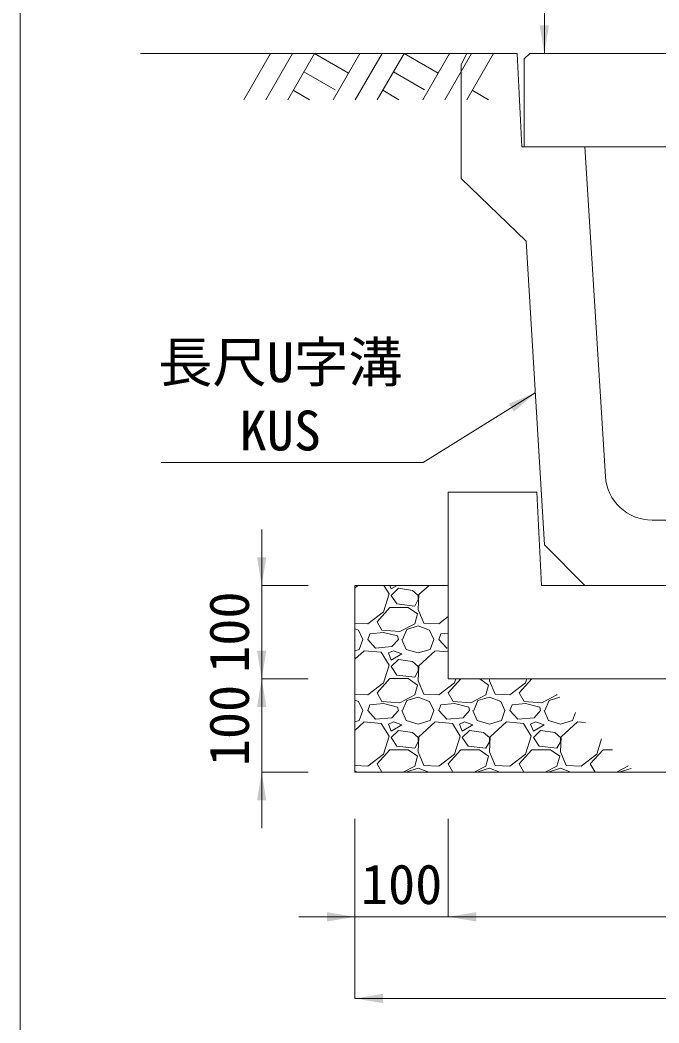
# Model space of a CAD drawing. Units: millimetres at full size, sheet at 1:40. Extents: x 206103 to 244503, y 883348 to 903496.
# Drawn here: x 219303 to 219988, y 890580 to 891654 of the extents above; entities that cross this region are included whole.
import ezdxf
from ezdxf.enums import TextEntityAlignment as Align

# ---------------------------------------------------------------- set-up
doc = ezdxf.new("R2010")
doc.units = ezdxf.units.MM
doc.header["$LTSCALE"] = 40
for name, color, linetype, lineweight in [('0_2', 7, 'Continuous', 20), ('図枠', 5, 'Continuous', 13), ('基礎ブロック', 2, 'Continuous', 13), ('基礎材', 7, 'Continuous', 15), ('寸法線', 7, 'Continuous', 13), ('引出線', 4, 'Continuous', 13), ('本体', 2, 'Continuous', 13), ('ﾊｯﾁﾝｸﾞ', 7, 'Continuous', 5)]:
    doc.layers.add(name, color=color, linetype=linetype, lineweight=lineweight)
doc.styles.add('ＭＳ ゴシック', font='')
doc.styles.get('ＭＳ ゴシック').set_extended_font_data('MS Gothic')

# ---------------------------------------------------------------- blocks, each defined once
blk = doc.blocks.new('filled_arrow')
at = {"color": 0, "linetype": 'Continuous', "lineweight": -2}
blk.add_solid([(7.5, 1.25), (0, 0), (7.5, -1.25)], dxfattribs=at)

msp = doc.modelspace()

# ---------------------------------------------------------------- linework, layer by layer
at = {"layer": '0_2'}
msp.add_line((219832.16, 891618.33), (219432.16, 891618.33), dxfattribs=at)
at = {"layer": '図枠'}
msp.add_line((219303.21, 903148.33), (219303.21, 883448.33), dxfattribs=at)
at = {"layer": '基礎ブロック'}
for p, q in [((219857.21, 891148.33), (219762.21, 891148.33)), ((219762.21, 891148.33), (219762.21, 891048.33)), ((219862.21, 891048.33), (219857.21, 891148.33)), ((219762.21, 891048.33), (219762.21, 890948.33)), ((220474.21, 891048.33), (219862.21, 891048.33)), ((219762.21, 890948.33), (220574.21, 890948.33))]:
    msp.add_line(p, q, dxfattribs=at)
at = {"layer": '基礎材'}
for p, q in [((219662.21, 891048.33), (219662.21, 890848.33)), ((219662.21, 890848.33), (220674.21, 890848.33))]:
    msp.add_line(p, q, dxfattribs=at)
at = {"layer": '基礎材', "lineweight": 13}
msp.add_line((219762.21, 891048.33), (219662.21, 891048.33), dxfattribs=at)
at = {"layer": '寸法線'}
for p, q in [((219865.21, 891618.33), (219865.21, 892518.33)), ((220321.16, 891618.33), (219865.21, 891618.33)), ((219562.21, 890888.33), (219562.21, 891108.33)), ((219612.21, 891048.33), (219562.21, 891048.33)), ((219562.21, 890788.33), (219562.21, 891008.33)), ((219612.21, 890948.33), (219562.21, 890948.33)), ((219612.21, 890948.33), (219562.21, 890948.33)), ((219612.21, 890848.33), (219562.21, 890848.33)), ((219662.21, 890798.33), (219662.21, 890693.39)), ((219662.21, 890798.33), (219662.21, 890605.89)), ((219762.21, 890798.33), (219762.21, 890693.39)), ((219762.21, 890798.33), (219762.21, 890693.39)), ((219602.21, 890693.39), (219822.21, 890693.39)), ((219762.21, 890693.39), (220574.21, 890693.39)), ((220674.21, 890605.89), (219662.21, 890605.89))]:
    msp.add_line(p, q, dxfattribs=at)
at = {"layer": '引出線'}
msp.add_lwpolyline([(219855.46, 891254.53), (219735.25, 891180.08), (219454.41, 891180.08)], dxfattribs=at)
at = {"layer": '本体'}
for p, q in [((219776.16, 891606.33), (219782.16, 891618.33)), ((219782.16, 891618.33), (219836.16, 891618.33)), ((219836.16, 891618.33), (219841.16, 891518.33)), ((219776.16, 891606.33), (219776.16, 891484.33)), ((219841.16, 891518.33), (219908.66, 891518.33)), ((219908.66, 891518.33), (219930.73, 891165.21)), ((219776.16, 891484.33), (219845.66, 891417.33)), ((219845.66, 891417.33), (219865.26, 891091.73)), ((219980.63, 891118.33), (220186.68, 891118.33)), ((219908.66, 891048.33), (219865.26, 891091.73)), ((219908.66, 891048.33), (220258.66, 891048.33))]:
    msp.add_line(p, q, dxfattribs=at)
at = {"layer": '本体', "lineweight": 20}
msp.add_lwpolyline([(219843.66, 891518.33), (219843.66, 891612.33), (219849.66, 891618.33), (220317.66, 891618.33), (220323.66, 891612.33), (220323.66, 891518.33)], close=True, dxfattribs=at)
at = {"layer": '本体'}
msp.add_arc((219980.63, 891168.33), 50, 183.57633, 270, dxfattribs=at)
at = {"layer": 'ﾊｯﾁﾝｸﾞ', "lineweight": 9}
for p, q in [((219571.6, 891618.33), (219542.95, 891568.71)), ((219595.22, 891618.33), (219566.57, 891568.71)), ((219618.84, 891618.33), (219590.19, 891568.71)), ((219618.84, 891618.33), (219655.41, 891597.22)), ((219667.6, 891618.33), (219638.95, 891568.71)), ((219691.22, 891618.33), (219662.57, 891568.71)), ((219714.84, 891618.33), (219686.19, 891568.71)), ((219714.84, 891618.33), (219751.41, 891597.22)), ((219763.59, 891618.33), (219734.95, 891568.71)), ((219787.22, 891618.33), (219758.57, 891568.71)), ((219810.84, 891618.33), (219782.19, 891568.71)), ((219607.42, 891598.55), (219640.83, 891579.26)), ((219703.42, 891598.55), (219736.83, 891579.26)), ((219596, 891578.76), (219613.41, 891568.71)), ((219691.99, 891578.76), (219709.41, 891568.71)), ((219788, 891578.76), (219805.41, 891568.71))]:
    msp.add_line(p, q, dxfattribs=at)
at = {"layer": 'ﾊｯﾁﾝｸﾞ'}
for p, q in [((219665.39, 891048.33), (219662.21, 891045.42)), ((219698.8, 891039.25), (219693.26, 891048.33)), ((219699.59, 891048.33), (219701.09, 891044.58)), ((219701.09, 891044.58), (219707.33, 891048.33)), ((219708.71, 891045.35), (219701.09, 891037.73)), ((219723.95, 891043.06), (219708.71, 891045.35)), ((219741.59, 891048.33), (219730.81, 891038.49)), ((219692.71, 891020.2), (219698.8, 891039.25)), ((219701.09, 891037.73), (219707.19, 891028.58)), ((219730.05, 891037.73), (219723.95, 891043.06)), ((219730.81, 891038.49), (219730.05, 891022.49)), ((219730.05, 891033.15), (219730.05, 891037.73)), ((219685.85, 891009.53), (219699.57, 891024.77)), ((219699.57, 891024.77), (219719.38, 891024.77)), ((219707.19, 891028.58), (219726.24, 891026.3)), ((219719.38, 891024.77), (219729.28, 891017.91)), ((219726.24, 891026.3), (219730.05, 891033.15)), ((219675.94, 891007.25), (219692.71, 891020.2)), ((219729.28, 891017.91), (219726.24, 891007.25)), ((219730.05, 891022.49), (219736.14, 891008.01)), ((219752.14, 891007.25), (219762.21, 891015.02)), ((219662.21, 891007.9), (219675.94, 891007.25)), ((219662.21, 891001.83), (219666.04, 891000.39)), ((219691.18, 891000.39), (219685.85, 891009.53)), ((219726.24, 891007.25), (219710.23, 890998.86)), ((219717.85, 891001.15), (219730.05, 891004.96)), ((219730.05, 891004.96), (219742.24, 891000.39)), ((219736.14, 891008.01), (219752.14, 891007.25)), ((219762.05, 891009.53), (219762.21, 891009.7)), ((219762.21, 891009.27), (219762.05, 891009.53)), ((219666.04, 891000.39), (219670.61, 890990.48)), ((219675.94, 890990.48), (219678.23, 890996.58)), ((219692.71, 890998.1), (219678.23, 890996.58)), ((219710.23, 890998.86), (219691.18, 891000.39)), ((219707.95, 890994.29), (219692.71, 890998.1)), ((219708.71, 890990.48), (219707.95, 890994.29)), ((219713.28, 890990.48), (219717.85, 891001.15)), ((219742.24, 891000.39), (219746.81, 890990.48)), ((219752.14, 890990.48), (219754.43, 890996.58)), ((219762.21, 890997.4), (219754.43, 890996.58)), ((219666.8, 890979.81), (219670.61, 890990.48)), ((219684.33, 890981.34), (219675.94, 890990.48)), ((219701.85, 890982.86), (219684.33, 890981.34)), ((219708.71, 890990.48), (219701.85, 890982.86)), ((219712.52, 890990.48), (219717.09, 890979.81)), ((219743, 890979.81), (219746.81, 890990.48)), ((219760.53, 890981.34), (219752.14, 890990.48)), ((219762.21, 890981.48), (219760.53, 890981.34)), ((219662.21, 890978.46), (219666.8, 890979.81)), ((219672.13, 890978.29), (219662.21, 890969.22)), ((219690.42, 890976.77), (219672.13, 890978.29)), ((219698.8, 890963.05), (219690.42, 890976.77)), ((219703.38, 890978.29), (219698.04, 890976)), ((219698.04, 890976), (219701.09, 890968.38)), ((219701.09, 890968.38), (219712.52, 890975.24)), ((219712.52, 890975.24), (219703.38, 890978.29)), ((219717.09, 890979.81), (219730.05, 890976)), ((219730.05, 890976), (219743, 890979.81)), ((219748.33, 890978.29), (219730.81, 890962.29)), ((219762.21, 890977.13), (219748.33, 890978.29)), ((219692.71, 890944), (219698.8, 890963.05)), ((219708.71, 890969.15), (219701.09, 890961.53)), ((219701.09, 890961.53), (219707.19, 890952.38)), ((219723.95, 890966.86), (219708.71, 890969.15)), ((219730.05, 890961.53), (219723.95, 890966.86)), ((219730.81, 890962.29), (219730.05, 890946.29)), ((219730.05, 890956.95), (219730.05, 890961.53)), ((219685.85, 890933.33), (219699.57, 890948.57)), ((219699.57, 890948.57), (219719.38, 890948.57)), ((219707.19, 890952.38), (219726.24, 890950.1)), ((219719.38, 890948.57), (219729.28, 890941.71)), ((219726.24, 890950.1), (219730.05, 890956.95)), ((219762.05, 890933.33), (219775.55, 890948.33)), ((219768.91, 890944), (219770.29, 890948.33)), ((219795.93, 890948.33), (219805.48, 890941.71)), ((219806.34, 890948.33), (219806.25, 890946.29)), ((219838.25, 890933.33), (219851.75, 890948.33)), ((219845.11, 890944), (219846.49, 890948.33)), ((219675.94, 890931.05), (219692.71, 890944)), ((219729.28, 890941.71), (219726.24, 890931.05)), ((219730.05, 890946.29), (219736.14, 890931.81)), ((219752.14, 890931.05), (219768.91, 890944)), ((219805.48, 890941.71), (219802.44, 890931.05)), ((219806.25, 890946.29), (219812.34, 890931.81)), ((219828.34, 890931.05), (219845.11, 890944)), ((219662.21, 890931.7), (219675.94, 890931.05)), ((219691.18, 890924.19), (219685.85, 890933.33)), ((219726.24, 890931.05), (219710.23, 890922.66)), ((219717.85, 890924.95), (219730.05, 890928.76)), ((219730.05, 890928.76), (219742.24, 890924.19)), ((219736.14, 890931.81), (219752.14, 890931.05)), ((219767.38, 890924.19), (219762.05, 890933.33)), ((219802.44, 890931.05), (219786.43, 890922.66)), ((219794.05, 890924.95), (219806.25, 890928.76)), ((219806.25, 890928.76), (219818.44, 890924.19)), ((219812.34, 890931.81), (219828.34, 890931.05)), ((219843.58, 890924.19), (219838.25, 890933.33)), ((219878.64, 890931.05), (219862.63, 890922.66)), ((219870.25, 890924.95), (219881.94, 890928.6)), ((219878.83, 890931.71), (219878.64, 890931.05)), ((219662.21, 890925.63), (219666.04, 890924.19)), ((219666.04, 890924.19), (219670.61, 890914.28)), ((219675.94, 890914.28), (219678.23, 890920.38)), ((219692.71, 890921.9), (219678.23, 890920.38)), ((219710.23, 890922.66), (219691.18, 890924.19)), ((219707.95, 890918.09), (219692.71, 890921.9)), ((219708.71, 890914.28), (219707.95, 890918.09)), ((219713.28, 890914.28), (219717.85, 890924.95)), ((219742.24, 890924.19), (219746.81, 890914.28)), ((219752.14, 890914.28), (219754.43, 890920.38)), ((219768.91, 890921.9), (219754.43, 890920.38)), ((219786.43, 890922.66), (219767.38, 890924.19)), ((219784.15, 890918.09), (219768.91, 890921.9)), ((219784.91, 890914.28), (219784.15, 890918.09)), ((219789.48, 890914.28), (219794.05, 890924.95)), ((219818.44, 890924.19), (219823.01, 890914.28)), ((219828.34, 890914.28), (219830.63, 890920.38)), ((219845.11, 890921.9), (219830.63, 890920.38)), ((219862.63, 890922.66), (219843.58, 890924.19)), ((219860.35, 890918.09), (219845.11, 890921.9)), ((219861.11, 890914.28), (219860.35, 890918.09)), ((219865.68, 890914.28), (219870.25, 890924.95)), ((219666.8, 890903.61), (219670.61, 890914.28)), ((219684.33, 890905.14), (219675.94, 890914.28)), ((219701.85, 890906.66), (219684.33, 890905.14)), ((219708.71, 890914.28), (219701.85, 890906.66)), ((219712.52, 890914.28), (219717.09, 890903.61)), ((219743, 890903.61), (219746.81, 890914.28)), ((219760.53, 890905.14), (219752.14, 890914.28)), ((219778.05, 890906.66), (219760.53, 890905.14)), ((219784.91, 890914.28), (219778.05, 890906.66)), ((219788.72, 890914.28), (219793.29, 890903.61)), ((219819.2, 890903.61), (219823.01, 890914.28)), ((219836.73, 890905.14), (219828.34, 890914.28)), ((219854.25, 890906.66), (219836.73, 890905.14)), ((219861.11, 890914.28), (219854.25, 890906.66)), ((219864.92, 890914.28), (219869.49, 890903.61)), ((219895.4, 890903.61), (219898.43, 890912.1)), ((219662.21, 890902.26), (219666.8, 890903.61)), ((219672.13, 890902.09), (219662.21, 890893.02)), ((219690.42, 890900.57), (219672.13, 890902.09)), ((219698.8, 890886.85), (219690.42, 890900.57)), ((219703.38, 890902.09), (219698.04, 890899.8)), ((219698.04, 890899.8), (219701.09, 890892.18)), ((219701.09, 890892.18), (219712.52, 890899.04)), ((219712.52, 890899.04), (219703.38, 890902.09)), ((219717.09, 890903.61), (219730.05, 890899.8)), ((219730.05, 890899.8), (219743, 890903.61)), ((219748.33, 890902.09), (219730.81, 890886.09)), ((219766.62, 890900.57), (219748.33, 890902.09)), ((219775, 890886.85), (219766.62, 890900.57)), ((219779.58, 890902.09), (219774.24, 890899.8)), ((219774.24, 890899.8), (219777.29, 890892.18)), ((219777.29, 890892.18), (219788.72, 890899.04)), ((219788.72, 890899.04), (219779.58, 890902.09)), ((219793.29, 890903.61), (219806.25, 890899.8)), ((219806.25, 890899.8), (219819.2, 890903.61)), ((219824.53, 890902.09), (219807.01, 890886.09)), ((219842.82, 890900.57), (219824.53, 890902.09)), ((219851.2, 890886.85), (219842.82, 890900.57)), ((219855.78, 890902.09), (219850.44, 890899.8)), ((219850.44, 890899.8), (219853.49, 890892.18)), ((219853.49, 890892.18), (219864.92, 890899.04)), ((219864.92, 890899.04), (219855.78, 890902.09)), ((219869.49, 890903.61), (219882.45, 890899.8)), ((219882.45, 890899.8), (219895.4, 890903.61)), ((219900.73, 890902.09), (219883.21, 890886.09)), ((219909.15, 890901.39), (219900.73, 890902.09)), ((219692.71, 890867.8), (219698.8, 890886.85)), ((219708.71, 890892.95), (219701.09, 890885.33)), ((219701.09, 890885.33), (219707.19, 890876.18)), ((219723.95, 890890.66), (219708.71, 890892.95)), ((219730.05, 890885.33), (219723.95, 890890.66)), ((219730.81, 890886.09), (219730.05, 890870.09)), ((219730.05, 890880.75), (219730.05, 890885.33)), ((219768.91, 890867.8), (219775, 890886.85)), ((219784.91, 890892.95), (219777.29, 890885.33)), ((219777.29, 890885.33), (219783.39, 890876.18)), ((219800.15, 890890.66), (219784.91, 890892.95)), ((219806.25, 890885.33), (219800.15, 890890.66)), ((219807.01, 890886.09), (219806.25, 890870.09)), ((219806.25, 890880.75), (219806.25, 890885.33)), ((219845.11, 890867.8), (219851.2, 890886.85)), ((219861.11, 890892.95), (219853.49, 890885.33)), ((219853.49, 890885.33), (219859.59, 890876.18)), ((219876.35, 890890.66), (219861.11, 890892.95)), ((219882.45, 890885.33), (219876.35, 890890.66)), ((219883.21, 890886.09), (219882.45, 890870.09)), ((219882.45, 890880.75), (219882.45, 890885.33)), ((219921.31, 890867.8), (219926.5, 890884.03)), ((219707.19, 890876.18), (219726.24, 890873.9)), ((219726.24, 890873.9), (219730.05, 890880.75)), ((219783.39, 890876.18), (219802.44, 890873.9)), ((219802.44, 890873.9), (219806.25, 890880.75)), ((219859.59, 890876.18), (219878.64, 890873.9)), ((219878.64, 890873.9), (219882.45, 890880.75)), ((219675.94, 890854.85), (219692.71, 890867.8)), ((219685.85, 890857.13), (219699.57, 890872.37)), ((219699.57, 890872.37), (219719.38, 890872.37)), ((219719.38, 890872.37), (219729.28, 890865.51)), ((219729.28, 890865.51), (219726.24, 890854.85)), ((219730.05, 890870.09), (219736.14, 890855.61)), ((219752.14, 890854.85), (219768.91, 890867.8)), ((219762.05, 890857.13), (219775.77, 890872.37)), ((219775.77, 890872.37), (219795.58, 890872.37)), ((219795.58, 890872.37), (219805.48, 890865.51)), ((219805.48, 890865.51), (219802.44, 890854.85)), ((219806.25, 890870.09), (219812.34, 890855.61)), ((219828.34, 890854.85), (219845.11, 890867.8)), ((219838.25, 890857.13), (219851.97, 890872.37)), ((219851.97, 890872.37), (219871.78, 890872.37)), ((219871.78, 890872.37), (219881.68, 890865.51)), ((219881.68, 890865.51), (219878.64, 890854.85)), ((219882.45, 890870.09), (219888.54, 890855.61)), ((219904.54, 890854.85), (219921.31, 890867.8)), ((219914.45, 890857.13), (219928.17, 890872.37)), ((219928.17, 890872.37), (219938.16, 890872.37)), ((219662.21, 890855.5), (219675.94, 890854.85)), ((219690.99, 890848.33), (219685.85, 890857.13)), ((219726.24, 890854.85), (219713.8, 890848.33)), ((219717.85, 890848.75), (219730.05, 890852.56)), ((219730.05, 890852.56), (219741.33, 890848.33)), ((219736.14, 890855.61), (219752.14, 890854.85)), ((219767.19, 890848.33), (219762.05, 890857.13)), ((219802.44, 890854.85), (219790, 890848.33)), ((219794.05, 890848.75), (219806.25, 890852.56)), ((219806.25, 890852.56), (219817.53, 890848.33)), ((219812.34, 890855.61), (219828.34, 890854.85)), ((219843.39, 890848.33), (219838.25, 890857.13)), ((219878.64, 890854.85), (219866.2, 890848.33)), ((219870.25, 890848.75), (219882.45, 890852.56)), ((219882.45, 890852.56), (219893.73, 890848.33)), ((219888.54, 890855.61), (219904.54, 890854.85)), ((219919.59, 890848.33), (219914.45, 890857.13)), ((219954.84, 890854.85), (219942.4, 890848.33)), ((219946.45, 890848.75), (219958.14, 890852.4)), ((219955.03, 890855.51), (219954.84, 890854.85)), ((219662.21, 890849.43), (219665.13, 890848.33)), ((219717.68, 890848.33), (219717.85, 890848.75)), ((219793.88, 890848.33), (219794.05, 890848.75)), ((219870.08, 890848.33), (219870.25, 890848.75)), ((219946.28, 890848.33), (219946.45, 890848.75))]:
    msp.add_line(p, q, dxfattribs=at)

# ---------------------------------------------------------------- block references
at = {"layer": '寸法線', "xscale": 4, "yscale": 4}
for p, rotation in [((219865.21, 891618.33), 90), ((219562.21, 891048.33), 90), ((219562.21, 890948.33), 90), ((219562.21, 890948.33), 270), ((219562.21, 890848.33), 270), ((219662.21, 890693.39), 180)]:
    msp.add_blockref('filled_arrow', p, dxfattribs=dict(at, rotation=rotation))
for p in [(219762.21, 890693.39), (219762.21, 890693.39), (219662.21, 890605.89)]:
    msp.add_blockref('filled_arrow', p, dxfattribs=at)
at = {"layer": '引出線', "xscale": 4, "yscale": 4, "rotation": 211.8}
msp.add_blockref('filled_arrow', (219855.46, 891254.53), dxfattribs=at)

# ---------------------------------------------------------------- texts
at = {"layer": '寸法線', "style": 'ＭＳ ゴシック'}
for p in [(219527.21, 890998.33), (219527.21, 890898.33)]:
    msp.add_text('100', height=42.72, rotation=90, dxfattribs=at).set_placement(p, align=Align.MIDDLE_CENTER)
msp.add_text('100', height=42.72, dxfattribs=at).set_placement((219712.21, 890728.39), align=Align.MIDDLE_CENTER)
at = {"layer": '引出線', "style": 'ＭＳ ゴシック'}
for s, p in [('長尺U字溝', (219451.21, 891253.32)), ('KUS', (219538.62, 891180.19))]:
    msp.add_text(s, height=42.72, dxfattribs=at).set_placement(p, align=Align.BOTTOM_LEFT)

doc.saveas('drawing.dxf')
